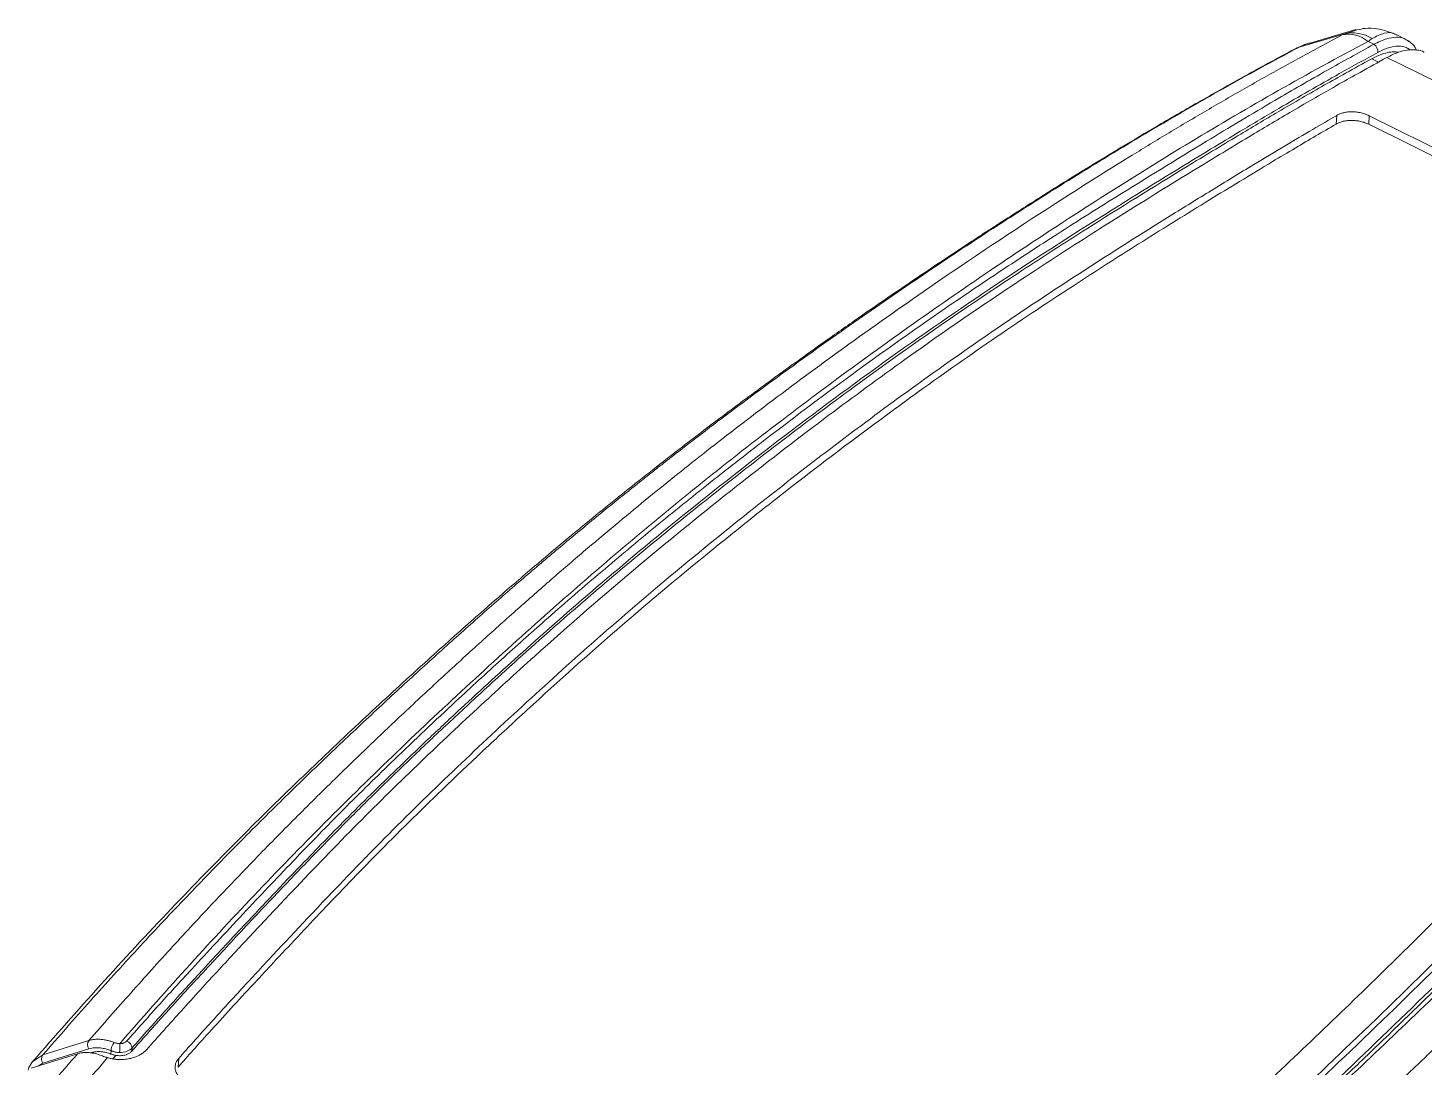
# Model space of a CAD drawing. Header units: inches. Extents: x 2021 to 3023, y 1089 to 1338.
# Drawn here: x 2617.63 to 2650.82, y 1165.63 to 1190.32 of the extents above; entities that cross this region are included whole.
import ezdxf

# ---------------------------------------------------------------- set-up
doc = ezdxf.new("R2010")
doc.units = ezdxf.units.IN

msp = doc.modelspace()

# ---------------------------------------------------------------- linework, layer by layer
at = {"color": 7, "linetype": 'Continuous', "lineweight": 15}
for p, q in [((2647.85, 1189.865), (2648.902, 1190.173)), ((2649.196, 1190.279), (2648.134, 1189.969)), ((2649.183, 1190.262), (2649.222, 1190.274)), ((2650.384, 1190.048), (2650.155, 1190.162)), ((2649.486, 1190), (2649.625, 1189.931)), ((2649.935, 1189.619), (2664.225, 1182.54)), ((2648.728, 1188.037), (2648.74, 1188.242)), ((2649.501, 1188.03), (2649.513, 1188.235)), ((2649.513, 1188.235), (2662.231, 1181.936)), ((2662.219, 1181.731), (2649.501, 1188.03)), ((2619.081, 1166.26), (2617.983, 1165.917)), ((2618.807, 1165.944), (2617.709, 1165.602)), ((2619.08, 1166.062), (2617.982, 1165.72)), ((2621.213, 1165.832), (2621.201, 1165.628))]:
    msp.add_line(p, q, dxfattribs=at)
at = {"color": 8, "linetype": 'Continuous', "lineweight": 15}
for p, q in [((2648.902, 1190.173), (2649.183, 1190.262)), ((2649.736, 1189.509), (2649.574, 1189.589)), ((2617.748, 1165.762), (2617.983, 1165.917)), ((2619.601, 1165.938), (2619.605, 1166.016)), ((2619.656, 1165.83), (2619.721, 1165.906)), ((2620.105, 1166.083), (2620.101, 1166.009)), ((2617.873, 1165.653), (2617.982, 1165.72))]:
    msp.add_line(p, q, dxfattribs=at)
at = {"color": 8, "linetype": 'Continuous', "lineweight": 15, "flags": 128}
msp.add_lwpolyline([(2647.837, 1189.858), (2647.773, 1189.835), (2647.736, 1189.816)], dxfattribs=at)
at = {"color": 7, "linetype": 'Continuous', "lineweight": 15, "flags": 128}
msp.add_lwpolyline([(2647.85, 1189.865), (2647.79, 1189.844), (2647.757, 1189.828)], dxfattribs=at)
at = {"color": 7, "linetype": 'Continuous', "lineweight": 15}
for centre, radius, start, end in [((2649.011, 1189.418), 0.751, 50.7647, 100.7443), ((2649.117, 1189.346), 0.855, 57.2893, 104.6182), ((2649.499, 1189.752), 0.219, 356.4719, 54.7483), ((2619.219, 1166.16), 0.17, 144.2474, 215.1982), ((2619.909, 1166.064), 0.196, 5.4636, 68.8686), ((2618.121, 1165.818), 0.17, 144.2349, 215.2005), ((2619.884, 1166.02), 0.279, 136.9459, 180.7897), ((2615.987, 1166.101), 3.825, 358.0979, 1.2422)]:
    msp.add_arc(centre, radius, start, end, dxfattribs=at)
for points, knots in [([(2648.871, 1190.156), (2648.714, 1190.073), (2648.4, 1189.905), (2647.934, 1189.652), (2647.471, 1189.398), (2647.012, 1189.141), (2646.556, 1188.883), (2646.102, 1188.623), (2645.652, 1188.361), (2645.204, 1188.097), (2644.759, 1187.831), (2644.316, 1187.563), (2643.408, 1187.008), (2641.64, 1185.895), (2639.354, 1184.372), (2637.087, 1182.772), (2635.288, 1181.446), (2633.954, 1180.419), (2632.987, 1179.651), (2632.293, 1179.09), (2631.573, 1178.496), (2630.827, 1177.868), (2630.056, 1177.205), (2629.262, 1176.507), (2628.443, 1175.773), (2627.598, 1175.003), (2626.726, 1174.196), (2625.83, 1173.349), (2624.909, 1172.46), (2623.968, 1171.529), (2623.009, 1170.555), (2622.037, 1169.539), (2621.057, 1168.482), (2620.067, 1167.387), (2619.413, 1166.639), (2619.081, 1166.26)], [0, 0, 0, 0, 0.013491, 0.026977, 0.040459, 0.053937, 0.067411, 0.08088, 0.094345, 0.107805, 0.12126, 0.134711, 0.148157, 0.204327, 0.298166, 0.36369, 0.422098, 0.473395, 0.495621, 0.518944, 0.543362, 0.568876, 0.595485, 0.623175, 0.651943, 0.681798, 0.712748, 0.744798, 0.777958, 0.812221, 0.84759, 0.884063, 0.921629, 0.960278, 1, 1, 1, 1]), ([(2650.16, 1190.159), (2650.01, 1190.217), (2649.772, 1190.309), (2649.443, 1190.323), (2649.286, 1190.288), (2649.222, 1190.274)], [0, 0, 0, 0, 0.503034, 0.797016, 1, 1, 1, 1]), ([(2647.736, 1189.816), (2647.319, 1189.592), (2646.523, 1189.162), (2645.409, 1188.535), (2644.418, 1187.96), (2643.545, 1187.44), (2642.786, 1186.978), (2642.138, 1186.576), (2641.598, 1186.237), (2641.165, 1185.962), (2640.838, 1185.752), (2640.61, 1185.604), (2640.44, 1185.494), (2640.222, 1185.352), (2639.89, 1185.135), (2639.413, 1184.82), (2638.828, 1184.428), (2638.135, 1183.958), (2637.362, 1183.425), (2636.412, 1182.757), (2635.355, 1181.996), (2634.236, 1181.169), (2633.287, 1180.448), (2632.492, 1179.83), (2631.836, 1179.31), (2631.206, 1178.803), (2630.544, 1178.26), (2629.791, 1177.631), (2628.917, 1176.884), (2627.927, 1176.015), (2626.8, 1175.003), (2625.534, 1173.837), (2624.128, 1172.506), (2622.607, 1171.013), (2620.99, 1169.353), (2619.349, 1167.59), (2618.277, 1166.367), (2617.747, 1165.763)], [0, 0, 0, 0, 0.0358406, 0.0684682, 0.0978794, 0.1240735, 0.1470485, 0.1668025, 0.183335, 0.1966484, 0.206743, 0.2136183, 0.2178191, 0.222503, 0.2338968, 0.2487434, 0.2670431, 0.2887945, 0.3139986, 0.3403402, 0.3793624, 0.4154854, 0.4487078, 0.4721227, 0.4938442, 0.5138728, 0.5349746, 0.5604535, 0.5903159, 0.6245523, 0.6631556, 0.7082928, 0.758249, 0.8130278, 0.8726205, 0.9370144, 1, 1, 1, 1]), ([(2617.983, 1165.917), (2618.172, 1166.134), (2618.546, 1166.563), (2619.11, 1167.197), (2619.67, 1167.818), (2620.227, 1168.426), (2620.78, 1169.021), (2621.331, 1169.603), (2621.878, 1170.171), (2622.42, 1170.726), (2622.957, 1171.267), (2623.488, 1171.795), (2624.013, 1172.309), (2624.531, 1172.809), (2625.041, 1173.295), (2625.543, 1173.768), (2626.036, 1174.228), (2626.52, 1174.675), (2626.996, 1175.11), (2627.463, 1175.532), (2627.92, 1175.943), (2628.37, 1176.342), (2628.81, 1176.729), (2629.243, 1177.104), (2629.667, 1177.468), (2630.083, 1177.82), (2630.49, 1178.161), (2630.888, 1178.491), (2631.277, 1178.81), (2631.658, 1179.119), (2632.029, 1179.416), (2632.39, 1179.703), (2632.89, 1180.097), (2633.535, 1180.596), (2634.331, 1181.2), (2635.133, 1181.796), (2635.94, 1182.384), (2636.752, 1182.964), (2637.569, 1183.538), (2638.39, 1184.104), (2639.216, 1184.663), (2640.048, 1185.215), (2640.885, 1185.76), (2641.727, 1186.297), (2642.575, 1186.828), (2643.43, 1187.352), (2644.292, 1187.868), (2645.162, 1188.376), (2646.042, 1188.878), (2646.932, 1189.372), (2647.535, 1189.696), (2647.837, 1189.858)], [0, 0, 0, 0, 0.022597, 0.044832, 0.066696, 0.088191, 0.109327, 0.130106, 0.150524, 0.170585, 0.190287, 0.20963, 0.228612, 0.247234, 0.265491, 0.28338, 0.300901, 0.318056, 0.334843, 0.351265, 0.367322, 0.383013, 0.398339, 0.4133, 0.427897, 0.442129, 0.455995, 0.469497, 0.482634, 0.495406, 0.507813, 0.519855, 0.531531, 0.557592, 0.583649, 0.609705, 0.635757, 0.661804, 0.687847, 0.713886, 0.739922, 0.765954, 0.791981, 0.818005, 0.844026, 0.870045, 0.896056, 0.922057, 0.948048, 0.97403, 1, 1, 1, 1]), ([(2649.486, 1190), (2648.04, 1189.234), (2646.645, 1188.44), (2644.594, 1187.202), (2643.917, 1186.782), (2642.575, 1185.929), (2641.909, 1185.495), (2639.926, 1184.174), (2638.623, 1183.267), (2636.055, 1181.395), (2634.79, 1180.43), (2632.933, 1178.936), (2632.32, 1178.431), (2631.109, 1177.405), (2630.511, 1176.885), (2629.324, 1175.83), (2628.735, 1175.296), (2627.562, 1174.215), (2626.979, 1173.668), (2625.243, 1172.005), (2624.105, 1170.866), (2622.456, 1169.129), (2621.916, 1168.545), (2620.853, 1167.371), (2620.33, 1166.78), (2619.812, 1166.184)], [0, 0, 0, 0, 0.125, 0.125, 0.1875, 0.1875, 0.25, 0.25, 0.375, 0.375, 0.5, 0.5, 0.5625, 0.5625, 0.625, 0.625, 0.6875, 0.6875, 0.75, 0.75, 0.875, 0.875, 0.9375, 0.9375, 1, 1, 1, 1]), ([(2619.98, 1166.248), (2620.101, 1166.384), (2620.346, 1166.661), (2620.724, 1167.082), (2621.118, 1167.516), (2621.581, 1168.02), (2622.124, 1168.606), (2622.923, 1169.46), (2623.735, 1170.318), (2624.53, 1171.142), (2625.33, 1171.954), (2626.414, 1173.015), (2627.67, 1174.201), (2628.864, 1175.298), (2629.99, 1176.305), (2631.18, 1177.335), (2632.462, 1178.407), (2633.785, 1179.473), (2635.579, 1180.874), (2637.41, 1182.239), (2639.264, 1183.544), (2640.648, 1184.48), (2642.057, 1185.399), (2643.71, 1186.446), (2645.461, 1187.519), (2647.129, 1188.52), (2648.456, 1189.286), (2649.251, 1189.724), (2649.625, 1189.931)], [0, 0, 0, 0, 0.014422, 0.02935, 0.044786, 0.060728, 0.083315, 0.107778, 0.152645, 0.176033, 0.197605, 0.242009, 0.294708, 0.333289, 0.3697, 0.413921, 0.45753, 0.501449, 0.547861, 0.636981, 0.681776, 0.726719, 0.768619, 0.814081, 0.880441, 0.929997, 0.967063, 1, 1, 1, 1]), ([(2648.037, 1189.942), (2648.031, 1189.941), (2647.962, 1189.926), (2647.899, 1189.893), (2647.843, 1189.863)], [0, 0, 0, 0, 0.0954686, 1, 1, 1, 1]), ([(2647.85, 1189.865), (2647.917, 1189.898), (2648.013, 1189.946), (2648.119, 1189.963), (2648.151, 1189.968)], [0, 0, 0, 0, 0.7020648, 1, 1, 1, 1]), ([(2649.579, 1190.065), (2649.564, 1190.055), (2649.534, 1190.034), (2649.502, 1190.011), (2649.486, 1190)], [0, 0, 0, 0, 0.498425, 1, 1, 1, 1]), ([(2650.816, 1189.742), (2650.811, 1189.745), (2650.776, 1189.771), (2650.689, 1189.79), (2650.561, 1189.808), (2650.4, 1189.796), (2650.193, 1189.746), (2650.028, 1189.664), (2649.935, 1189.619)], [0, 0, 0, 0, 0.025895, 0.178447, 0.340438, 0.511891, 0.72695, 1, 1, 1, 1]), ([(2650.486, 1189.976), (2650.486, 1189.977), (2650.464, 1190.012), (2650.427, 1190.024), (2650.39, 1190.037)], [0, 0, 0, 0, 0.0197275, 1, 1, 1, 1]), ([(2650.634, 1189.795), (2650.633, 1189.799), (2650.607, 1189.87), (2650.527, 1189.959), (2650.432, 1190.014), (2650.391, 1190.038)], [0, 0, 0, 0, 0.033343, 0.576266, 1, 1, 1, 1]), ([(2649.574, 1189.589), (2649.366, 1189.474), (2648.991, 1189.267), (2648.437, 1188.957), (2647.904, 1188.651), (2647.218, 1188.252), (2646.307, 1187.71), (2644.789, 1186.791), (2643.07, 1185.726), (2641.29, 1184.581), (2639.712, 1183.528), (2638.042, 1182.362), (2636.156, 1180.977), (2634.088, 1179.386), (2631.961, 1177.664), (2630.004, 1175.979), (2628.516, 1174.632), (2627.412, 1173.605), (2626.577, 1172.813), (2625.797, 1172.056), (2625.044, 1171.306), (2624.281, 1170.524), (2623.434, 1169.636), (2622.538, 1168.684), (2621.649, 1167.726), (2620.843, 1166.844), (2620.34, 1166.279), (2620.101, 1166.009)], [0, 0, 0, 0, 0.018441, 0.033224, 0.049388, 0.066571, 0.095571, 0.133033, 0.206826, 0.2553, 0.300232, 0.356915, 0.41683, 0.485898, 0.563814, 0.633575, 0.690822, 0.722927, 0.752829, 0.781656, 0.808418, 0.836502, 0.867819, 0.905225, 0.939725, 0.971317, 1, 1, 1, 1]), ([(2649.717, 1189.739), (2649.413, 1189.571), (2648.619, 1189.133), (2647.531, 1188.508), (2646.516, 1187.905), (2645.255, 1187.144), (2643.315, 1185.955), (2640.708, 1184.285), (2637.935, 1182.37), (2635.243, 1180.362), (2632.9, 1178.508), (2630.951, 1176.872), (2629.404, 1175.511), (2628.161, 1174.375), (2627.192, 1173.467), (2626.297, 1172.614), (2625.297, 1171.635), (2624.097, 1170.405), (2623.151, 1169.405), (2622.388, 1168.591), (2621.793, 1167.951), (2621.158, 1167.26), (2620.558, 1166.595), (2620.232, 1166.227), (2620.105, 1166.083)], [0, 0, 0, 0, 0.026819, 0.070001, 0.097923, 0.119567, 0.185955, 0.276962, 0.363038, 0.451973, 0.542474, 0.598655, 0.652915, 0.705271, 0.731571, 0.757426, 0.802355, 0.841252, 0.89219, 0.910612, 0.929035, 0.961056, 0.984716, 1, 1, 1, 1]), ([(2649.935, 1189.619), (2649.721, 1189.501), (2649.342, 1189.291), (2648.587, 1188.869), (2647.728, 1188.373), (2646.629, 1187.719), (2645.099, 1186.793), (2643.37, 1185.722), (2641.584, 1184.572), (2640.002, 1183.516), (2638.331, 1182.347), (2636.445, 1180.96), (2634.378, 1179.369), (2632.073, 1177.501), (2630.034, 1175.729), (2628.28, 1174.123), (2626.842, 1172.773), (2625.338, 1171.292), (2624.046, 1169.946), (2622.983, 1168.818), (2622.134, 1167.906), (2621.294, 1166.991), (2620.728, 1166.354), (2620.454, 1166.047)], [0, 0, 0, 0, 0.018963, 0.033596, 0.067326, 0.096755, 0.134514, 0.208702, 0.257367, 0.302317, 0.359145, 0.419079, 0.488125, 0.565925, 0.65405, 0.702545, 0.754373, 0.809676, 0.868716, 0.901455, 0.932104, 0.967268, 1, 1, 1, 1]), ([(2650.206, 1189.741), (2650.178, 1189.745), (2650.111, 1189.755), (2649.981, 1189.743), (2649.8, 1189.701), (2649.655, 1189.629), (2649.574, 1189.589)], [0, 0, 0, 0, 0.154827, 0.373914, 0.64907, 1, 1, 1, 1]), ([(2621.213, 1165.832), (2621.33, 1165.965), (2621.57, 1166.235), (2621.938, 1166.644), (2622.321, 1167.065), (2622.818, 1167.606), (2623.463, 1168.3), (2624.261, 1169.15), (2625.056, 1169.988), (2626.103, 1171.07), (2627.419, 1172.368), (2629.069, 1173.923), (2630.754, 1175.455), (2632.452, 1176.929), (2634.135, 1178.317), (2635.788, 1179.624), (2638.022, 1181.327), (2640.328, 1182.975), (2642.801, 1184.607), (2644.418, 1185.631), (2645.771, 1186.466), (2646.681, 1187.02), (2647.484, 1187.503), (2648.139, 1187.892), (2648.55, 1188.131), (2648.74, 1188.242)], [0, 0, 0, 0, 0.015021, 0.030539, 0.046555, 0.063069, 0.092482, 0.126259, 0.161014, 0.189433, 0.252483, 0.315586, 0.379731, 0.444414, 0.505302, 0.563522, 0.621839, 0.742192, 0.802623, 0.870821, 0.902949, 0.936071, 0.96032, 0.981629, 1, 1, 1, 1]), ([(2649.501, 1188.03), (2649.486, 1188.037), (2649.457, 1188.051), (2649.409, 1188.069), (2649.36, 1188.085), (2649.293, 1188.103), (2649.205, 1188.118), (2649.099, 1188.124), (2648.995, 1188.12), (2648.896, 1188.103), (2648.804, 1188.076), (2648.753, 1188.05), (2648.728, 1188.037)], [0, 0, 0, 0, 0.062651, 0.124777, 0.186877, 0.249449, 0.374578, 0.49927, 0.623936, 0.749265, 0.874509, 1, 1, 1, 1]), ([(2648.74, 1188.242), (2648.752, 1188.248), (2648.777, 1188.262), (2648.819, 1188.279), (2648.862, 1188.294), (2648.924, 1188.311), (2649.007, 1188.325), (2649.111, 1188.329), (2649.217, 1188.323), (2649.322, 1188.304), (2649.423, 1188.276), (2649.483, 1188.249), (2649.513, 1188.235)], [0, 0, 0, 0, 0.0629695, 0.1254452, 0.1879214, 0.2508922, 0.3760149, 0.5011311, 0.6258932, 0.7506384, 0.8753114, 1, 1, 1, 1]), ([(2621.201, 1165.628), (2621.318, 1165.761), (2621.581, 1166.057), (2622.02, 1166.544), (2622.526, 1167.099), (2623.037, 1167.652), (2623.767, 1168.434), (2624.738, 1169.464), (2626.074, 1170.854), (2627.355, 1172.109), (2628.527, 1173.219), (2629.915, 1174.507), (2631.785, 1176.176), (2633.873, 1177.915), (2635.72, 1179.375), (2637.26, 1180.551), (2638.898, 1181.757), (2640.673, 1183.002), (2642.451, 1184.182), (2644.143, 1185.262), (2645.422, 1186.055), (2646.452, 1186.684), (2647.132, 1187.095), (2647.895, 1187.551), (2648.403, 1187.847), (2648.728, 1188.037)], [0, 0, 0, 0, 0.015047, 0.03351, 0.055401, 0.078467, 0.096932, 0.145352, 0.19726, 0.258684, 0.295297, 0.332673, 0.417936, 0.50677, 0.561716, 0.616167, 0.670134, 0.733324, 0.798933, 0.849533, 0.901839, 0.925348, 0.95089, 0.968564, 1, 1, 1, 1]), ([(2638.878, 1156.92), (2639.04, 1157.057), (2639.371, 1157.336), (2639.871, 1157.764), (2640.386, 1158.209), (2641.036, 1158.776), (2641.834, 1159.48), (2643.028, 1160.544), (2644.448, 1161.825), (2646.007, 1163.28), (2647.436, 1164.634), (2649.152, 1166.259), (2651.055, 1168.099), (2653.06, 1170.115), (2654.779, 1171.878), (2656.286, 1173.453), (2657.56, 1174.819), (2658.711, 1176.088), (2659.967, 1177.5), (2661.141, 1178.846), (2662.162, 1180.024), (2662.882, 1180.866), (2663.423, 1181.52), (2663.876, 1182.091), (2664.099, 1182.378), (2664.225, 1182.54)], [0, 0, 0, 0, 0.016062, 0.032731, 0.050009, 0.067896, 0.098544, 0.131284, 0.190324, 0.245627, 0.297455, 0.345951, 0.434075, 0.511875, 0.580921, 0.640855, 0.697683, 0.742633, 0.791298, 0.865486, 0.903245, 0.932674, 0.966404, 0.981037, 1, 1, 1, 1]), ([(2664.205, 1182.342), (2664.079, 1182.18), (2663.856, 1181.893), (2663.401, 1181.321), (2662.859, 1180.666), (2662.138, 1179.823), (2661.116, 1178.644), (2659.943, 1177.299), (2658.689, 1175.889), (2657.54, 1174.622), (2656.267, 1173.259), (2654.762, 1171.687), (2653.046, 1169.926), (2651.046, 1167.916), (2649.15, 1166.082), (2647.441, 1164.464), (2646.018, 1163.114), (2644.461, 1161.662), (2643.041, 1160.38), (2641.844, 1159.313), (2640.871, 1158.455), (2639.889, 1157.601), (2639.2, 1157.017), (2638.868, 1156.736)], [0, 0, 0, 0, 0.018911, 0.03366, 0.067435, 0.096929, 0.134779, 0.208954, 0.257518, 0.302397, 0.359178, 0.419078, 0.488029, 0.56567, 0.653529, 0.701849, 0.753485, 0.808684, 0.867822, 0.900729, 0.93154, 0.966972, 1, 1, 1, 1]), ([(2664.654, 1182.413), (2664.469, 1182.174), (2664.12, 1181.723), (2663.611, 1181.096), (2663.158, 1180.555), (2662.767, 1180.096), (2662.436, 1179.711), (2661.792, 1178.967), (2660.437, 1177.409), (2658.394, 1175.104), (2655.918, 1172.467), (2653.556, 1170.039), (2651.246, 1167.721), (2648.975, 1165.535), (2647.077, 1163.741), (2645.598, 1162.351), (2644.582, 1161.41), (2643.771, 1160.678), (2643.134, 1160.107), (2642.601, 1159.631), (2641.942, 1159.045), (2641.154, 1158.351), (2640.234, 1157.551), (2639.567, 1156.986), (2639.212, 1156.685)], [0, 0, 0, 0, 0.0278702, 0.0525259, 0.0739815, 0.092235, 0.1072848, 0.119955, 0.1811571, 0.2928066, 0.3924887, 0.4921788, 0.5767606, 0.6613421, 0.7459324, 0.783151, 0.8196674, 0.8529265, 0.8668753, 0.8850273, 0.9074165, 0.9340418, 0.9649032, 1, 1, 1, 1]), ([(2664.915, 1182.357), (2664.115, 1181.271), (2663.249, 1180.215), (2661.889, 1178.635), (2661.425, 1178.11), (2660.485, 1177.057), (2660.007, 1176.53), (2658.553, 1174.947), (2657.557, 1173.888), (2655.518, 1171.753), (2654.474, 1170.679), (2652.861, 1169.065), (2652.316, 1168.526), (2651.21, 1167.449), (2650.648, 1166.91), (2649.514, 1165.83), (2648.941, 1165.287), (2647.788, 1164.196), (2647.208, 1163.648), (2645.452, 1161.994), (2644.263, 1160.881), (2642.429, 1159.235), (2641.809, 1158.691), (2640.553, 1157.612), (2639.917, 1157.077), (2639.274, 1156.543)], [0, 0, 0, 0, 0.125, 0.125, 0.1875, 0.1875, 0.25, 0.25, 0.375, 0.375, 0.5, 0.5, 0.5625, 0.5625, 0.625, 0.625, 0.6875, 0.6875, 0.75, 0.75, 0.875, 0.875, 0.9375, 0.9375, 1, 1, 1, 1]), ([(2664.775, 1182.426), (2664.556, 1182.144), (2664.089, 1181.542), (2663.254, 1180.533), (2662.149, 1179.253), (2660.969, 1177.897), (2659.825, 1176.598), (2658.821, 1175.478), (2657.8, 1174.362), (2656.378, 1172.843), (2654.895, 1171.306), (2653.385, 1169.764), (2652.239, 1168.61), (2651.088, 1167.474), (2649.982, 1166.402), (2648.904, 1165.371), (2647.734, 1164.263), (2646.477, 1163.077), (2645.362, 1162.031), (2644.506, 1161.247), (2643.636, 1160.46), (2642.729, 1159.649), (2641.825, 1158.848), (2641.049, 1158.167), (2640.218, 1157.447), (2639.603, 1156.926), (2639.306, 1156.674)], [0, 0, 0, 0, 0.032937, 0.070003, 0.119559, 0.185919, 0.23138, 0.273281, 0.318223, 0.363019, 0.452139, 0.49855, 0.542471, 0.586078, 0.6303, 0.66671, 0.705292, 0.757991, 0.802395, 0.823967, 0.847355, 0.892222, 0.916684, 0.939272, 0.970649, 1, 1, 1, 1]), ([(2665.649, 1181.845), (2665.566, 1181.733), (2665.4, 1181.508), (2665.147, 1181.175), (2664.892, 1180.845), (2664.634, 1180.519), (2664.375, 1180.196), (2664.114, 1179.876), (2663.851, 1179.558), (2663.586, 1179.241), (2663.317, 1178.924), (2663.046, 1178.607), (2662.77, 1178.289), (2662.491, 1177.968), (2662.206, 1177.644), (2661.916, 1177.316), (2661.621, 1176.985), (2661.321, 1176.65), (2661.017, 1176.313), (2660.712, 1175.976), (2660.406, 1175.641), (2660.102, 1175.309), (2659.8, 1174.982), (2659.501, 1174.66), (2659.206, 1174.342), (2658.914, 1174.029), (2658.624, 1173.72), (2658.337, 1173.415), (2658.052, 1173.113), (2657.769, 1172.814), (2657.489, 1172.519), (2657.212, 1172.229), (2656.939, 1171.944), (2656.672, 1171.665), (2656.411, 1171.395), (2656.159, 1171.133), (2655.914, 1170.881), (2655.68, 1170.64), (2655.455, 1170.41), (2655.24, 1170.19), (2655.033, 1169.979), (2654.834, 1169.777), (2654.642, 1169.583), (2654.455, 1169.395), (2654.274, 1169.213), (2654.097, 1169.035), (2653.924, 1168.862), (2653.752, 1168.691), (2653.583, 1168.523), (2653.415, 1168.356), (2653.247, 1168.19), (2653.081, 1168.026), (2652.914, 1167.862), (2652.748, 1167.699), (2652.583, 1167.537), (2652.418, 1167.377), (2652.254, 1167.217), (2652.091, 1167.059), (2651.929, 1166.902), (2651.768, 1166.747), (2651.607, 1166.592), (2651.447, 1166.438), (2651.288, 1166.286), (2651.13, 1166.134), (2650.972, 1165.984), (2650.816, 1165.834), (2650.659, 1165.685), (2650.502, 1165.536), (2650.345, 1165.387), (2650.188, 1165.237), (2650.029, 1165.087), (2649.87, 1164.936), (2649.709, 1164.783), (2649.546, 1164.629), (2649.381, 1164.472), (2649.214, 1164.314), (2649.044, 1164.154), (2648.872, 1163.991), (2648.697, 1163.825), (2648.519, 1163.657), (2648.338, 1163.486), (2648.153, 1163.312), (2647.965, 1163.134), (2647.774, 1162.954), (2647.58, 1162.77), (2647.382, 1162.584), (2647.181, 1162.394), (2646.977, 1162.202), (2646.769, 1162.007), (2646.558, 1161.809), (2646.344, 1161.609), (2646.127, 1161.405), (2645.906, 1161.199), (2645.682, 1160.991), (2645.456, 1160.781), (2645.228, 1160.57), (2644.998, 1160.358), (2644.767, 1160.146), (2644.536, 1159.935), (2644.305, 1159.724), (2644.074, 1159.515), (2643.845, 1159.308), (2643.617, 1159.104), (2643.392, 1158.903), (2643.169, 1158.705), (2642.948, 1158.51), (2642.73, 1158.318), (2642.515, 1158.13), (2642.301, 1157.944), (2642.091, 1157.762), (2641.883, 1157.583), (2641.677, 1157.406), (2641.474, 1157.233), (2641.273, 1157.062), (2641.074, 1156.894), (2640.878, 1156.728), (2640.684, 1156.565), (2640.493, 1156.405), (2640.303, 1156.246), (2640.115, 1156.089), (2639.99, 1155.985), (2639.928, 1155.934)], [0, 0, 0, 0, 0.012852, 0.025644, 0.038352, 0.050978, 0.063529, 0.076016, 0.088466, 0.1009, 0.113344, 0.125821, 0.138355, 0.150981, 0.16374, 0.17667, 0.189761, 0.202974, 0.216269, 0.229577, 0.242808, 0.255878, 0.268745, 0.281407, 0.293864, 0.306126, 0.318218, 0.330163, 0.341974, 0.35364, 0.365146, 0.376474, 0.387581, 0.398418, 0.408938, 0.4191, 0.428869, 0.43821, 0.44711, 0.455603, 0.463729, 0.471524, 0.479027, 0.486273, 0.493297, 0.500133, 0.506818, 0.513387, 0.519876, 0.526305, 0.532685, 0.539025, 0.545334, 0.55161, 0.557846, 0.564038, 0.57018, 0.576272, 0.582317, 0.588318, 0.594275, 0.600189, 0.606061, 0.611889, 0.617675, 0.623429, 0.629162, 0.634885, 0.64061, 0.646347, 0.652109, 0.657906, 0.663748, 0.669646, 0.675608, 0.681643, 0.687759, 0.693963, 0.700262, 0.70666, 0.713163, 0.719774, 0.726496, 0.733327, 0.740265, 0.747305, 0.754446, 0.761686, 0.769024, 0.776462, 0.784001, 0.791641, 0.799378, 0.807198, 0.81508, 0.823008, 0.830966, 0.838937, 0.846902, 0.854837, 0.862722, 0.870537, 0.878262, 0.885882, 0.893393, 0.900798, 0.908095, 0.915287, 0.922374, 0.929358, 0.93624, 0.943022, 0.949706, 0.956295, 0.96279, 0.969193, 0.975506, 0.981737, 0.987893, 0.993978, 1, 1, 1, 1]), ([(2662.432, 1181.459), (2662.344, 1181.353), (2662.156, 1181.126), (2661.853, 1180.769), (2661.514, 1180.373), (2661.051, 1179.837), (2660.481, 1179.18), (2659.565, 1178.129), (2658.445, 1176.858), (2656.666, 1174.882), (2654.87, 1172.981), (2653.028, 1171.084), (2651.622, 1169.655), (2650.132, 1168.171), (2648.55, 1166.64), (2646.912, 1165.085), (2645.265, 1163.529), (2643.9, 1162.254), (2642.758, 1161.22), (2641.872, 1160.427), (2640.972, 1159.626), (2640.087, 1158.848), (2639.225, 1158.1), (2638.629, 1157.594), (2638.34, 1157.349)], [0, 0, 0, 0, 0.013503, 0.028658, 0.045467, 0.063929, 0.09705, 0.129179, 0.197376, 0.257808, 0.378161, 0.436478, 0.494698, 0.555586, 0.620269, 0.684414, 0.747517, 0.810567, 0.838986, 0.873742, 0.907517, 0.936931, 0.969461, 1, 1, 1, 1]), ([(2666.689, 1180.52), (2666.602, 1180.403), (2666.429, 1180.169), (2666.163, 1179.819), (2665.893, 1179.472), (2665.62, 1179.126), (2665.343, 1178.782), (2665.062, 1178.438), (2664.779, 1178.096), (2664.492, 1177.755), (2664.202, 1177.414), (2663.909, 1177.074), (2663.614, 1176.734), (2663.317, 1176.394), (2663.017, 1176.054), (2662.715, 1175.714), (2662.411, 1175.374), (2662.106, 1175.034), (2661.798, 1174.694), (2661.309, 1174.157), (2660.527, 1173.306), (2659.329, 1172.023), (2657.774, 1170.384), (2656.423, 1168.99), (2655.404, 1167.96), (2654.849, 1167.403), (2654.26, 1166.818), (2653.637, 1166.205), (2652.977, 1165.564), (2652.281, 1164.894), (2651.548, 1164.195), (2650.78, 1163.466), (2649.977, 1162.705), (2649.138, 1161.912), (2648.263, 1161.086), (2647.348, 1160.227), (2646.394, 1159.337), (2645.396, 1158.42), (2644.351, 1157.479), (2643.257, 1156.518), (2642.115, 1155.54), (2641.328, 1154.883), (2640.93, 1154.551)], [0, 0, 0, 0, 0.013355, 0.026712, 0.040071, 0.053431, 0.066792, 0.080153, 0.093517, 0.106882, 0.120248, 0.133615, 0.146982, 0.16035, 0.173716, 0.187081, 0.200446, 0.213811, 0.227176, 0.240539, 0.277134, 0.327317, 0.391095, 0.468468, 0.488805, 0.510225, 0.532727, 0.556312, 0.580979, 0.606728, 0.633559, 0.661475, 0.690475, 0.720562, 0.751741, 0.784002, 0.817331, 0.851726, 0.887184, 0.923705, 0.961307, 1, 1, 1, 1]), ([(2666.986, 1179.766), (2666.907, 1179.66), (2666.746, 1179.443), (2666.493, 1179.109), (2666.222, 1178.759), (2665.934, 1178.394), (2665.629, 1178.014), (2665.247, 1177.548), (2664.711, 1176.907), (2663.939, 1176.007), (2662.937, 1174.869), (2661.594, 1173.379), (2660.116, 1171.785), (2658.66, 1170.244), (2657.414, 1168.944), (2656.21, 1167.71), (2655.165, 1166.659), (2654.111, 1165.615), (2652.874, 1164.41), (2651.494, 1163.098), (2650.181, 1161.854), (2649.049, 1160.786), (2647.762, 1159.572), (2646.372, 1158.277), (2645.024, 1157.051), (2643.9, 1156.057), (2642.949, 1155.236), (2642.107, 1154.522), (2641.524, 1154.036), (2641.225, 1153.787)], [0, 0, 0, 0, 0.012016, 0.024776, 0.038232, 0.052335, 0.067048, 0.082345, 0.106779, 0.14226, 0.188284, 0.240974, 0.317756, 0.375683, 0.420947, 0.468692, 0.518598, 0.54232, 0.589068, 0.657624, 0.693552, 0.731312, 0.779138, 0.830435, 0.876709, 0.917385, 0.943496, 0.971005, 1, 1, 1, 1]), ([(2641.355, 1150.572), (2642.643, 1151.726), (2643.908, 1152.88), (2646.365, 1155.2), (2647.561, 1156.365), (2649.321, 1158.107), (2649.903, 1158.687), (2651.059, 1159.843), (2651.633, 1160.419), (2652.771, 1161.571), (2653.334, 1162.145), (2654.444, 1163.296), (2654.991, 1163.872), (2656.611, 1165.599), (2657.66, 1166.751), (2659.706, 1169.047), (2660.705, 1170.191), (2662.652, 1172.471), (2663.599, 1173.607), (2665.421, 1175.877), (2666.293, 1177.011), (2667.103, 1178.155)], [0, 0, 0, 0, 0.125, 0.125, 0.25, 0.25, 0.3125, 0.3125, 0.375, 0.375, 0.4375, 0.4375, 0.5, 0.5, 0.625, 0.625, 0.75, 0.75, 0.875, 0.875, 1, 1, 1, 1]), ([(2619.081, 1166.26), (2619.097, 1166.265), (2619.13, 1166.274), (2619.183, 1166.284), (2619.241, 1166.29), (2619.304, 1166.291), (2619.371, 1166.287), (2619.443, 1166.278), (2619.519, 1166.263), (2619.598, 1166.241), (2619.653, 1166.221), (2619.68, 1166.211)], [0, 0, 0, 0, 0.093547, 0.191857, 0.294855, 0.402411, 0.514343, 0.630406, 0.750294, 0.873635, 1, 1, 1, 1]), ([(2619.812, 1166.184), (2619.82, 1166.184), (2619.837, 1166.184), (2619.862, 1166.187), (2619.886, 1166.193), (2619.916, 1166.203), (2619.951, 1166.219), (2619.97, 1166.238), (2619.98, 1166.248)], [0, 0, 0, 0, 0.126223, 0.2505, 0.374898, 0.501477, 0.75044, 1, 1, 1, 1]), ([(2619.383, 1165.9), (2619.362, 1165.908), (2619.319, 1165.923), (2619.256, 1165.941), (2619.195, 1165.955), (2619.137, 1165.965), (2619.081, 1165.971), (2619.028, 1165.974), (2618.978, 1165.973), (2618.931, 1165.97), (2618.887, 1165.964), (2618.846, 1165.955), (2618.82, 1165.948), (2618.807, 1165.944)], [0, 0, 0, 0, 0.102912, 0.203943, 0.302872, 0.3995, 0.493655, 0.585187, 0.673973, 0.759914, 0.842932, 0.922973, 1, 1, 1, 1]), ([(2619.605, 1166.016), (2619.584, 1166.024), (2619.541, 1166.04), (2619.478, 1166.059), (2619.417, 1166.073), (2619.356, 1166.083), (2619.29, 1166.089), (2619.22, 1166.088), (2619.147, 1166.08), (2619.103, 1166.068), (2619.08, 1166.062)], [0, 0, 0, 0, 0.1116368, 0.2224408, 0.3329608, 0.4437499, 0.5553572, 0.7037878, 0.8515634, 1, 1, 1, 1]), ([(2619.601, 1165.938), (2619.582, 1165.945), (2619.544, 1165.958), (2619.49, 1165.973), (2619.437, 1165.984), (2619.387, 1165.992), (2619.339, 1165.996), (2619.294, 1165.997), (2619.252, 1165.994), (2619.212, 1165.99), (2619.176, 1165.982), (2619.153, 1165.976), (2619.142, 1165.973)], [0, 0, 0, 0, 0.1129045, 0.2235418, 0.3316263, 0.4369063, 0.5391653, 0.6382224, 0.7339317, 0.8261804, 0.9148874, 1, 1, 1, 1]), ([(2619.524, 1165.852), (2619.508, 1165.857), (2619.475, 1165.867), (2619.428, 1165.883), (2619.398, 1165.894), (2619.383, 1165.9)], [0, 0, 0, 0, 0.3327131, 0.6655971, 1, 1, 1, 1]), ([(2620.454, 1166.047), (2620.445, 1166.036), (2620.426, 1166.016), (2620.394, 1165.987), (2620.359, 1165.96), (2620.321, 1165.935), (2620.259, 1165.9), (2620.169, 1165.86), (2620.045, 1165.826), (2619.915, 1165.808), (2619.797, 1165.806), (2619.694, 1165.815), (2619.607, 1165.829), (2619.552, 1165.844), (2619.524, 1165.852)], [0, 0, 0, 0, 0.050559, 0.100684, 0.150636, 0.200676, 0.251066, 0.377764, 0.503519, 0.62759, 0.752059, 0.834836, 0.917095, 1, 1, 1, 1]), ([(2619.721, 1165.906), (2619.71, 1165.908), (2619.689, 1165.912), (2619.658, 1165.919), (2619.628, 1165.928), (2619.61, 1165.935), (2619.601, 1165.938)], [0, 0, 0, 0, 0.250397, 0.499111, 0.748276, 1, 1, 1, 1]), ([(2619.811, 1165.974), (2619.799, 1165.974), (2619.774, 1165.975), (2619.738, 1165.979), (2619.702, 1165.985), (2619.667, 1165.994), (2619.635, 1166.004), (2619.615, 1166.012), (2619.605, 1166.016)], [0, 0, 0, 0, 0.16785, 0.336569, 0.50513, 0.672519, 0.837772, 1, 1, 1, 1]), ([(2619.68, 1166.211), (2619.69, 1166.207), (2619.71, 1166.2), (2619.743, 1166.192), (2619.777, 1166.186), (2619.8, 1166.185), (2619.812, 1166.184)], [0, 0, 0, 0, 0.256067, 0.504772, 0.751052, 1, 1, 1, 1]), ([(2620.101, 1166.009), (2620.094, 1166.002), (2620.081, 1165.988), (2620.057, 1165.969), (2620.026, 1165.949), (2619.986, 1165.93), (2619.936, 1165.913), (2619.884, 1165.902), (2619.83, 1165.897), (2619.775, 1165.898), (2619.739, 1165.903), (2619.721, 1165.906)], [0, 0, 0, 0, 0.084195, 0.167837, 0.251876, 0.377852, 0.503961, 0.628476, 0.75324, 0.87665, 1, 1, 1, 1]), ([(2620.105, 1166.083), (2620.078, 1166.053), (2620.038, 1166.025), (2619.935, 1165.984), (2619.872, 1165.973), (2619.811, 1165.974)], [0, 0, 0, 0, 0.5, 0.5, 1, 1, 1, 1]), ([(2617.755, 1165.775), (2617.714, 1165.726), (2617.66, 1165.662), (2617.639, 1165.574), (2617.634, 1165.552)], [0, 0, 0, 0, 0.7500556, 1, 1, 1, 1]), ([(2621.386, 1165.278), (2621.371, 1165.286), (2621.341, 1165.302), (2621.3, 1165.329), (2621.262, 1165.359), (2621.217, 1165.401), (2621.172, 1165.459), (2621.138, 1165.534), (2621.124, 1165.612), (2621.133, 1165.689), (2621.16, 1165.765), (2621.195, 1165.81), (2621.213, 1165.832)], [0, 0, 0, 0, 0.062736, 0.124925, 0.187124, 0.249891, 0.374935, 0.50006, 0.625132, 0.750225, 0.875126, 1, 1, 1, 1])]:
    msp.add_open_spline(points, degree=3, knots=knots, dxfattribs=at)
for points in [[(2648.871, 1190.156), (2648.882, 1190.162), (2648.892, 1190.168), (2648.902, 1190.173)], [(2647.85, 1189.865), (2647.846, 1189.863), (2647.841, 1189.861), (2647.837, 1189.858)], [(2618.807, 1165.944), (2618.414, 1165.489), (2618.022, 1165.033), (2617.629, 1164.577)], [(2619.524, 1165.852), (2619.133, 1165.399), (2618.742, 1164.945), (2618.35, 1164.49)]]:
    msp.add_open_spline(points, degree=3, dxfattribs=at)
at = {"color": 8, "linetype": 'Continuous', "lineweight": 15}
for points, knots in [([(2649.579, 1190.065), (2649.678, 1190.116), (2649.881, 1190.223), (2650.072, 1190.216), (2650.15, 1190.162), (2650.154, 1190.16)], [0, 0, 0, 0, 0.470006, 0.974107, 1, 1, 1, 1]), ([(2650.39, 1190.037), (2650.374, 1190.047), (2650.308, 1190.091), (2650.154, 1190.105), (2649.916, 1190.075), (2649.729, 1189.983), (2649.625, 1189.931)], [0, 0, 0, 0, 0.088136, 0.369515, 0.647426, 1, 1, 1, 1]), ([(2650.483, 1189.798), (2650.453, 1189.818), (2650.377, 1189.873), (2650.205, 1189.896), (2649.978, 1189.865), (2649.804, 1189.781), (2649.717, 1189.739)], [0, 0, 0, 0, 0.163479, 0.428529, 0.714807, 1, 1, 1, 1])]:
    msp.add_open_spline(points, degree=3, knots=knots, dxfattribs=at)

doc.saveas('drawing.dxf')
